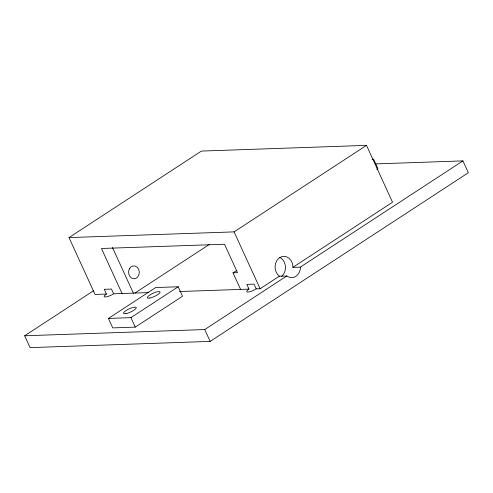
<?xml version="1.0" encoding="UTF-8"?>
<svg xmlns="http://www.w3.org/2000/svg" width="493" height="493" viewBox="0 0 493 493"><rect width="100%" height="100%" fill="white"/><g stroke="black" fill="none" stroke-linecap="round" stroke-linejoin="round"><path stroke-width="0.74" d="M148.824 292.577L113.649 293.797A6.458 1.615 -24.6 0 1 105.36 296.983A6.458 1.615 -24.6 0 1 106.445 294.044L95.038 294.438L69.008 237.583L201.421 151.08L366.502 145.373L392.539 202.235L292.916 267.311L292.713 264.655A10.766 8.936 88 0 0 279.704 257.654A10.766 8.936 88 0 0 277.621 274.515L279.34 276.185L286.951 276.031A10.766 8.936 88 0 0 300.483 267.188L292.916 267.311M375.191 163.922L462.927 160.891L468.35 172.735L210.16 341.402L30.073 347.627L24.65 335.782L93.541 290.771M134.959 293.033L209.71 244.201M69.008 237.583L234.089 231.876L366.502 145.373M108.411 318.429L155.677 287.548L178.189 286.772L182.527 296.25L135.261 327.124L112.749 327.9L108.411 318.429L130.922 317.646L178.189 286.772M376.67 169.493L377.946 168.661L373.608 159.184L372.098 159.233M256.218 288.867L254.049 284.134L246.845 284.381L249.014 289.12A6.458 1.615 -24.6 0 0 247.93 292.059A6.458 1.615 -24.6 0 0 256.218 288.867L260.119 288.738L279.34 276.185M24.65 335.782L204.737 329.558L286.84 275.926M300.416 267.052L462.927 160.891M240.615 289.409L233.023 272.826L237.521 272.672L224.506 244.245L101.447 248.49L122.054 293.508M179.421 291.523L249.014 289.12M234.089 231.876L260.119 288.738M204.737 329.558L210.16 341.402M112.466 247.486L133.418 293.249M130.922 317.646L135.261 327.124M113.649 293.797L111.48 289.058L104.276 289.305L106.445 294.044M279.549 257.303A10.766 8.936 88 0 1 285.416 266.3A10.766 8.936 88 0 1 281.38 276.511M233.023 272.826A21.532 5.392 -24.6 0 1 236.8 270.54M125.992 313.603A6.994 1.75 -24.6 0 0 136.234 307.996A6.994 1.75 -24.6 0 0 127.428 309.709A6.994 1.75 -24.6 0 0 125.992 313.603M149.817 298.037A6.994 1.75 -24.6 0 0 160.065 292.429A6.994 1.75 -24.6 0 0 151.259 294.142A6.994 1.75 -24.6 0 0 149.817 298.037M129.339 268.925A6.458 5.361 88 0 0 133.849 278.773A6.458 5.361 88 0 0 138.625 269.252A6.458 5.361 88 0 0 129.339 268.925"/></g></svg>
